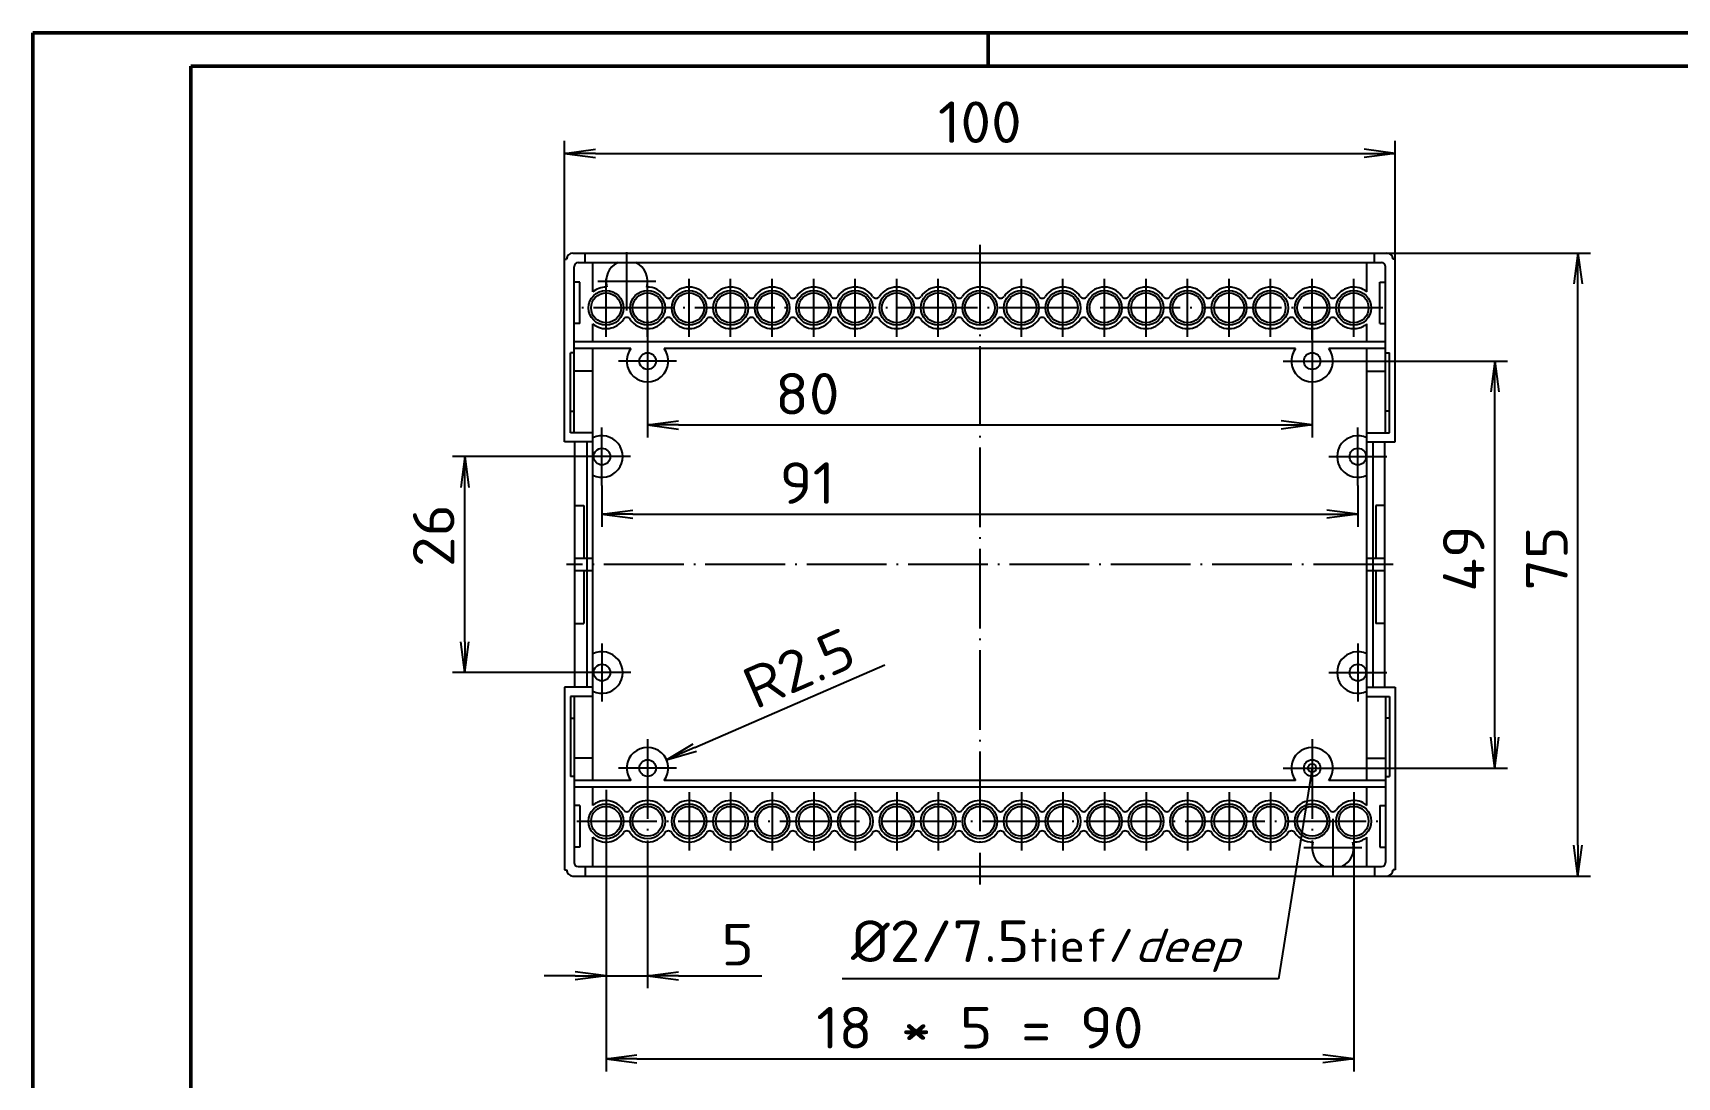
# Model space of a CAD drawing. Extents: x 1 to 593, y 1 to 419.
# Drawn here: x 1 to 198.9, y 293.3 to 419 of the extents above; entities that cross this region are included whole.
import ezdxf

# ---------------------------------------------------------------- set-up
doc = ezdxf.new("R2010")
doc.units = 0
doc.header["$LTSCALE"] = 0.4
doc.header["$MEASUREMENT"] = 0
doc.header["$PDMODE"] = 35
doc.header["$PDSIZE"] = -2
doc.linetypes.add('ACAD_ISO04W100', pattern=[30.5, 24, -3, 0.5, -3])
doc.layers.get('0').update_dxf_attribs({"linetype": 'CONTINUOUS'})
doc.layers.get('DEFPOINTS').update_dxf_attribs({"linetype": 'CONTINUOUS'})
doc.layers.add('1', color=7, linetype='CONTINUOUS')
doc.layers.add('4', color=7, linetype='CONTINUOUS')
doc.styles.get("Standard").update_dxf_attribs({"font": 'ISOCP.shx', "width": 1.2})
doc.dimstyles.new('PHOENIX', dxfattribs={"dimtxt": 3.5, "dimasz": 3.72, "dimexe": 1.5, "dimexo": 0, "dimgap": 2, "dimtad": 1, "dimdsep": 46, "dimtxsty": 'STANDARD', "dimblk1": '_OPEN15', "dimblk2": '_OPEN15', "dimsah": 1, "dimcen": 0, "dimclrd": 1, "dimclre": 1, "dimclrt": 5, "dimadec": 0, "dimazin": 0, "dimtfac": 0.666667, "dimtmove": 0, "dimatfit": 0, "dimldrblk": '_OPEN15', "dimfxl": 1, "dimtolj": 1, "dimarcsym": 0})
doc.dimstyles.new('PHOENIX$4', dxfattribs={"dimtxt": 3.5, "dimasz": 3.72, "dimexe": 1.5, "dimexo": 0, "dimgap": 2, "dimtad": 1, "dimdsep": 46, "dimtxsty": 'STANDARD', "dimblk1": '_OPEN15', "dimblk2": '_OPEN15', "dimsah": 1, "dimcen": 0, "dimsd1": 1, "dimclrd": 1, "dimclre": 1, "dimclrt": 5, "dimadec": 0, "dimazin": 0, "dimtfac": 0.666667, "dimtofl": 0, "dimtmove": 0, "dimatfit": 0, "dimldrblk": '_OPEN15', "dimfxl": 1, "dimtolj": 1, "dimarcsym": 0})

# ---------------------------------------------------------------- blocks, each defined once
blk = doc.blocks.new('_OPEN15', base_point=(1, 0))
at = {"color": 0, "linetype": 'ByBlock'}
for p, q in [((1, 0), (0, 0.132)), ((0, 0), (1, 0)), ((1, 0), (0, -0.132))]:
    blk.add_line(p, q, dxfattribs=at)
blk = doc.blocks.new('*D2')
at = {"color": 1, "linetype": 'ByBlock'}
for p, q in [((69.5, 364.5), (69.5, 359.56)), ((160.5, 364.5), (160.5, 359.56)), ((73.22, 361.06), (156.78, 361.06))]:
    blk.add_line(p, q, dxfattribs=at)
at = {"layer": 'DEFPOINTS', "color": 0, "linetype": 'ByBlock'}
for p in [(69.5, 364.5), (160.5, 364.5), (160.5, 361.06)]:
    blk.add_point(p, dxfattribs=at)
at = {"color": 1, "linetype": 'ByBlock', "xscale": 3.72, "yscale": 3.72, "zscale": 3.72, "rotation": 180}
blk.add_blockref('_OPEN15', (69.5, 361.06), dxfattribs=at)
at = {"color": 1, "linetype": 'ByBlock', "xscale": 3.72, "yscale": 3.72, "zscale": 3.72}
blk.add_blockref('_OPEN15', (160.5, 361.06), dxfattribs=at)
at = {"color": 5, "linetype": 'ByBlock', "insert": (94.23, 364.81), "char_height": 5, "attachment_point": 5}
blk.add_mtext('\\A1;91', dxfattribs=at)
blk = doc.blocks.new('*D3')
at = {"color": 1, "linetype": 'ByBlock'}
for p, q in [((75, 376), (75, 370.31)), ((155, 376), (155, 370.31)), ((78.72, 371.81), (151.28, 371.81))]:
    blk.add_line(p, q, dxfattribs=at)
at = {"layer": 'DEFPOINTS', "color": 0, "linetype": 'ByBlock'}
for p in [(75, 376), (155, 376), (155, 371.81)]:
    blk.add_point(p, dxfattribs=at)
at = {"color": 1, "linetype": 'ByBlock', "xscale": 3.72, "yscale": 3.72, "zscale": 3.72, "rotation": 180}
blk.add_blockref('_OPEN15', (75, 371.81), dxfattribs=at)
at = {"color": 1, "linetype": 'ByBlock', "xscale": 3.72, "yscale": 3.72, "zscale": 3.72}
blk.add_blockref('_OPEN15', (155, 371.81), dxfattribs=at)
at = {"color": 5, "linetype": 'ByBlock', "insert": (94.23, 375.56), "char_height": 5, "attachment_point": 5}
blk.add_mtext('\\A1;80', dxfattribs=at)
blk = doc.blocks.new('*D4')
at = {"color": 1, "linetype": 'ByBlock'}
for p, q in [((65, 391.75), (65, 406)), ((165, 391.75), (165, 406)), ((68.72, 404.5), (161.28, 404.5))]:
    blk.add_line(p, q, dxfattribs=at)
at = {"layer": 'DEFPOINTS', "color": 0, "linetype": 'ByBlock'}
for p in [(165, 404.5), (65, 391.75), (165, 391.75)]:
    blk.add_point(p, dxfattribs=at)
at = {"color": 1, "linetype": 'ByBlock', "xscale": 3.72, "yscale": 3.72, "zscale": 3.72, "rotation": 180}
blk.add_blockref('_OPEN15', (65, 404.5), dxfattribs=at)
at = {"color": 1, "linetype": 'ByBlock', "xscale": 3.72, "yscale": 3.72, "zscale": 3.72}
blk.add_blockref('_OPEN15', (165, 404.5), dxfattribs=at)
at = {"color": 5, "linetype": 'ByBlock', "insert": (115, 408.25), "char_height": 5, "attachment_point": 5}
blk.add_mtext('\\A1;100', dxfattribs=at)
blk = doc.blocks.new('*D5')
at = {"color": 1, "linetype": 'ByBlock'}
for p, q in [((164, 392.5), (188.5, 392.5)), ((187, 321.22), (187, 388.78)), ((164, 317.5), (188.5, 317.5))]:
    blk.add_line(p, q, dxfattribs=at)
at = {"layer": 'DEFPOINTS', "color": 0, "linetype": 'ByBlock'}
for p in [(164, 392.5), (187, 392.5), (164, 317.5)]:
    blk.add_point(p, dxfattribs=at)
at = {"color": 1, "linetype": 'ByBlock', "xscale": 3.72, "yscale": 3.72, "zscale": 3.72}
for p, rotation in [((187, 392.5), 90), ((187, 317.5), 270)]:
    blk.add_blockref('_OPEN15', p, dxfattribs=dict(at, rotation=rotation))
at = {"color": 5, "linetype": 'ByBlock', "insert": (183.25, 355.74), "char_height": 5, "attachment_point": 5, "rotation": 90}
blk.add_mtext('\\A1;75', dxfattribs=at)
blk = doc.blocks.new('*D30')
at = {"color": 1, "linetype": 'ByBlock'}
for p, q in [((70, 320.6), (70, 304)), ((75, 320.6), (75, 304)), ((66.28, 305.5), (62.56, 305.5)), ((70, 305.5), (75, 305.5)), ((78.72, 305.5), (88.75, 305.5))]:
    blk.add_line(p, q, dxfattribs=at)
at = {"layer": 'DEFPOINTS', "color": 0, "linetype": 'ByBlock'}
for p in [(70, 320.6), (75, 320.6), (75, 305.5)]:
    blk.add_point(p, dxfattribs=at)
at = {"color": 1, "linetype": 'ByBlock', "xscale": 3.72, "yscale": 3.72, "zscale": 3.72}
blk.add_blockref('_OPEN15', (70, 305.5), dxfattribs=at)
at = {"color": 1, "linetype": 'ByBlock', "xscale": 3.72, "yscale": 3.72, "zscale": 3.72, "rotation": 180}
blk.add_blockref('_OPEN15', (75, 305.5), dxfattribs=at)
at = {"color": 5, "linetype": 'ByBlock', "insert": (85.84, 309.25), "char_height": 5, "attachment_point": 5}
blk.add_mtext('\\A1;5', dxfattribs=at)
blk = doc.blocks.new('*D31')
at = {"color": 1, "linetype": 'ByBlock'}
for p, q in [((70, 320.6), (70, 294)), ((160, 320.6), (160, 294)), ((73.72, 295.5), (156.28, 295.5))]:
    blk.add_line(p, q, dxfattribs=at)
at = {"layer": 'DEFPOINTS', "color": 0, "linetype": 'ByBlock'}
for p in [(70, 320.6), (160, 320.6), (160, 295.5)]:
    blk.add_point(p, dxfattribs=at)
at = {"color": 1, "linetype": 'ByBlock', "xscale": 3.72, "yscale": 3.72, "zscale": 3.72, "rotation": 180}
blk.add_blockref('_OPEN15', (70, 295.5), dxfattribs=at)
at = {"color": 1, "linetype": 'ByBlock', "xscale": 3.72, "yscale": 3.72, "zscale": 3.72}
blk.add_blockref('_OPEN15', (160, 295.5), dxfattribs=at)
at = {"color": 5, "linetype": 'ByBlock', "insert": (115, 299.25), "char_height": 5, "attachment_point": 5}
blk.add_mtext('\\A1;18 * 5 = 90', dxfattribs=at)
blk = doc.blocks.new('*D32')
at = {"color": 1, "linetype": 'ByBlock'}
for p, q in [((66, 368), (51.5, 368)), ((53, 345.72), (53, 364.28)), ((66, 342), (51.5, 342))]:
    blk.add_line(p, q, dxfattribs=at)
at = {"layer": 'DEFPOINTS', "color": 0, "linetype": 'ByBlock'}
for p in [(53, 368), (66, 368), (66, 342)]:
    blk.add_point(p, dxfattribs=at)
at = {"color": 1, "linetype": 'ByBlock', "xscale": 3.72, "yscale": 3.72, "zscale": 3.72}
for p, rotation in [((53, 368), 90), ((53, 342), 270)]:
    blk.add_blockref('_OPEN15', p, dxfattribs=dict(at, rotation=rotation))
at = {"color": 5, "linetype": 'ByBlock', "insert": (49.25, 358.49), "char_height": 5, "attachment_point": 5, "rotation": 90}
blk.add_mtext('\\A1;26', dxfattribs=at)
blk = doc.blocks.new('*D33')
at = {"color": 1, "linetype": 'ByBlock'}
for p, q in [((158.5, 379.5), (178.5, 379.5)), ((177, 334.22), (177, 375.78)), ((158.5, 330.5), (178.5, 330.5))]:
    blk.add_line(p, q, dxfattribs=at)
at = {"layer": 'DEFPOINTS', "color": 0, "linetype": 'ByBlock'}
for p in [(158.5, 379.5), (177, 379.5), (158.5, 330.5)]:
    blk.add_point(p, dxfattribs=at)
at = {"color": 1, "linetype": 'ByBlock', "xscale": 3.72, "yscale": 3.72, "zscale": 3.72}
for p, rotation in [((177, 379.5), 90), ((177, 330.5), 270)]:
    blk.add_blockref('_OPEN15', p, dxfattribs=dict(at, rotation=rotation))
at = {"color": 5, "linetype": 'ByBlock', "insert": (173.25, 355.74), "char_height": 5, "attachment_point": 5, "rotation": 90}
blk.add_mtext('\\A1;49', dxfattribs=at)
blk = doc.blocks.new('*D34')
at = {"color": 1, "linetype": 'ByBlock'}
blk.add_line((80.7, 332.98), (103.57, 342.94), dxfattribs=at)
at = {"layer": 'DEFPOINTS', "color": 0, "linetype": 'ByBlock'}
for p in [(77.29, 331.5), (75, 330.5)]:
    blk.add_point(p, dxfattribs=at)
at = {"color": 1, "linetype": 'ByBlock', "xscale": 3.72, "yscale": 3.72, "zscale": 3.72, "rotation": 203.5328765678766}
blk.add_blockref('_OPEN15', (77.29, 331.5), dxfattribs=at)
at = {"color": 5, "linetype": 'ByBlock', "insert": (93.22, 342.53), "char_height": 5, "attachment_point": 5, "rotation": 23.5329}
blk.add_mtext('\\A1;R2.5', dxfattribs=at)

msp = doc.modelspace()

# ---------------------------------------------------------------- linework, layer by layer
at = {"color": 1, "linetype": 'Continuous', "lineweight": 50}
for p, q in [((1, 1), (1, 419)), ((1, 419), (593, 419)), ((116, 419), (116, 415))]:
    msp.add_line(p, q, dxfattribs=at)
at = {"color": 3, "linetype": 'Continuous', "lineweight": 50}
for p, q in [((20, 415), (589, 415)), ((20, 5), (20, 415))]:
    msp.add_line(p, q, dxfattribs=at)
at = {"layer": '1', "color": 7, "linetype": 'Continuous'}
for p, q in [((66, 392.5), (164, 392.5)), ((67.5, 391.35), (67.5, 392.5)), ((162.5, 391.35), (162.5, 392.5)), ((65, 369.76656986), (65, 391.75)), ((65, 391.75), (65.25, 391.75)), ((66.15, 370.86994777), (66.15, 390.85)), ((66.65, 391.35), (163.35, 391.35)), ((68.4, 387.82093727), (68.4, 391.35)), ((161.6, 387.82093727), (161.6, 391.35)), ((163.85, 370.86994777), (163.85, 390.85)), ((165, 391.75), (164.75, 391.75)), ((165, 369.76656986), (165, 391.75)), ((66.85, 389), (66.15, 389)), ((66.85, 384), (66.85, 389)), ((163.15, 389), (163.85, 389)), ((163.15, 384), (163.15, 389)), ((66.85, 384), (66.15, 384)), ((163.15, 384), (163.85, 384)), ((68.4, 381.79464286), (68.4, 383.97906273)), ((161.6, 381.79464286), (161.6, 383.97906273)), ((65.7, 370.86994777), (65.7, 380.5)), ((66.15, 380.5), (65.7, 380.5)), ((163.85, 381.79464286), (66.15, 381.79464286)), ((72.99599333, 380.99464286), (66.15, 380.99464286)), ((68.4, 329.00535714), (68.4, 380.99464286)), ((152.99599333, 380.99464286), (77.00400667, 380.99464286)), ((163.85, 380.99464286), (157.00400667, 380.99464286)), ((161.6, 329.00535714), (161.6, 380.99464286)), ((163.85, 380.5), (164.3, 380.5)), ((164.3, 370.86994777), (164.3, 380.5)), ((65.7, 373.47989917), (66.15, 373.47989917)), ((164.3, 373.47989917), (163.85, 373.47989917)), ((68.4, 370.86994777), (65.7, 370.86994777)), ((161.6, 370.86994777), (164.3, 370.86994777)), ((68.4, 369.76656986), (65, 369.76656986)), ((66.25, 340.23343014), (66.25, 369.76656986)), ((67.70121909, 369.76656986), (67.70121909, 340.23343014)), ((161.6, 369.76656986), (165, 369.76656986)), ((162.29878091, 369.76656986), (162.29878091, 340.23343014)), ((163.75, 340.23343014), (163.75, 369.76656986)), ((66.25, 362.1), (67.31840656, 362.1)), ((67.31840656, 362.1), (67.31840656, 355.75)), ((163.75, 362.1), (162.68159344, 362.1)), ((162.68159344, 362.1), (162.68159344, 355.75)), ((68.4, 355.75), (66.25, 355.75)), ((163.75, 355.75), (161.6, 355.75)), ((68.4, 354.25), (66.25, 354.25)), ((67.31840656, 354.25), (67.31840656, 347.9)), ((163.75, 354.25), (161.6, 354.25)), ((162.68159344, 354.25), (162.68159344, 347.9)), ((66.25, 347.9), (67.31840656, 347.9)), ((163.75, 347.9), (162.68159344, 347.9)), ((68.4, 340.23343014), (65, 340.23343014)), ((65, 340.23343014), (65, 318.25)), ((68.4, 339.13005223), (65.7, 339.13005223)), ((65.7, 339.13005223), (65.7, 329.5)), ((66.15, 339.13005223), (66.15, 319.15)), ((161.6, 340.23343014), (165, 340.23343014)), ((161.6, 339.13005223), (164.3, 339.13005223)), ((163.85, 339.13005223), (163.85, 319.15)), ((164.3, 339.13005223), (164.3, 329.5)), ((165, 340.23343014), (165, 318.25)), ((65.7, 336.52010083), (66.15, 336.52010083)), ((164.3, 336.52010083), (163.85, 336.52010083)), ((66.15, 329.5), (65.7, 329.5)), ((72.99599333, 329.00535714), (66.15, 329.00535714)), ((152.99599333, 329.00535714), (77.00400667, 329.00535714)), ((163.85, 329.00535714), (157.00400667, 329.00535714)), ((163.85, 329.5), (164.3, 329.5)), ((163.85, 328.20535714), (66.15, 328.20535714)), ((68.4, 326.02093727), (68.4, 328.20535714)), ((161.6, 326.02093727), (161.6, 328.20535714)), ((66.85, 326), (66.15, 326)), ((66.85, 326), (66.85, 321)), ((163.15, 326), (163.85, 326)), ((163.15, 326), (163.15, 321)), ((66.85, 321), (66.15, 321)), ((68.4, 318.65), (68.4, 322.17906273)), ((161.6, 318.65), (161.6, 322.17906273)), ((163.15, 321), (163.85, 321)), ((65, 318.25), (65.25, 318.25)), ((66, 317.5), (164, 317.5)), ((66.65, 318.65), (163.35, 318.65)), ((67.5, 318.65), (67.5, 317.5)), ((162.5, 318.65), (162.5, 317.5)), ((165, 318.25), (164.75, 318.25))]:
    msp.add_line(p, q, dxfattribs=at)
at = {"layer": '1', "color": 1, "linetype": 'ACAD_ISO04W100'}
for p, q in [((72.5, 385.6), (72.5, 392.6)), ((115, 393.5), (115, 316.5)), ((69, 389.1), (76, 389.1)), ((70, 382.4), (70, 389.4)), ((75, 382.4), (75, 389.4)), ((80, 382.4), (80, 389.4)), ((85, 382.4), (85, 389.4)), ((90, 382.4), (90, 389.4)), ((95, 382.4), (95, 389.4)), ((100, 382.4), (100, 389.4)), ((105, 382.4), (105, 389.4)), ((110, 382.4), (110, 389.4)), ((120, 382.4), (120, 389.4)), ((125, 382.4), (125, 389.4)), ((130, 382.4), (130, 389.4)), ((135, 382.4), (135, 389.4)), ((140, 382.4), (140, 389.4)), ((145, 382.4), (145, 389.4)), ((150, 382.4), (150, 389.4)), ((155, 382.1), (155, 389.4)), ((160, 382.4), (160, 389.4)), ((163.5, 385.9), (66.5, 385.9)), ((75, 384.4), (75, 376)), ((155, 384.4), (155, 376)), ((78.5, 379.5), (71.5, 379.5)), ((151.5, 379.5), (158.5, 379.5)), ((69.5, 364.5), (69.5, 371.5)), ((160.5, 364.5), (160.5, 371.5)), ((72.95956052, 368), (66, 368)), ((157, 368), (164, 368)), ((164.75, 355), (65.25, 355)), ((69.5, 345.5), (69.5, 338.5)), ((160.5, 345.5), (160.5, 338.5)), ((73, 342), (66, 342)), ((157, 342), (164, 342)), ((75, 334), (75, 320.6)), ((155, 334), (155, 320.6)), ((78.5, 330.5), (71.5, 330.5)), ((151.5, 330.5), (158.5, 330.5)), ((70, 327.9), (70, 320.6)), ((80, 327.6), (80, 320.6)), ((85, 327.6), (85, 320.6)), ((90, 327.6), (90, 320.6)), ((95, 327.6), (95, 320.6)), ((100, 327.6), (100, 320.6)), ((105, 327.6), (105, 320.6)), ((110, 327.6), (110, 320.6)), ((120, 327.6), (120, 320.6)), ((125, 327.6), (125, 320.6)), ((130, 327.6), (130, 320.6)), ((135, 327.6), (135, 320.6)), ((140, 327.6), (140, 320.6)), ((145, 327.6), (145, 320.6)), ((150, 327.6), (150, 320.6)), ((160, 327.6), (160, 320.6)), ((66.5, 324.1), (163.5, 324.1)), ((157.5, 324.4), (157.5, 317.4)), ((161, 320.9), (154, 320.9))]:
    msp.add_line(p, q, dxfattribs=at)
at = {"layer": '1', "color": 1, "linetype": 'Continuous'}
for p, q in [((68.4, 378.3), (66.15, 378.3)), ((161.6, 378.3), (163.85, 378.3)), ((68.4, 331.7), (66.15, 331.7)), ((161.6, 331.7), (163.85, 331.7)), ((155, 330.5), (150.94302949, 305.14745308)), ((150.94302949, 305.14745308), (98.44302949, 305.14745308))]:
    msp.add_line(p, q, dxfattribs=at)
at = {"layer": '1', "color": 7, "linetype": 'Continuous'}
for centre, radius in [((70, 385.9), 2.1), ((75, 385.9), 2.1), ((80, 385.9), 2.1), ((85, 385.9), 2.1), ((90, 385.9), 2.1), ((95, 385.9), 2.1), ((100, 385.9), 2.1), ((105, 385.9), 2.1), ((110, 385.9), 2.1), ((115, 385.9), 2.1), ((120, 385.9), 2.1), ((125, 385.9), 2.1), ((130, 385.9), 2.1), ((135, 385.9), 2.1), ((140, 385.9), 2.1), ((145, 385.9), 2.1), ((150, 385.9), 2.1), ((155, 385.9), 2.1), ((160, 385.9), 2.1), ((70, 385.9), 1.8), ((75, 385.9), 1.8), ((80, 385.9), 1.8), ((85, 385.9), 1.8), ((90, 385.9), 1.8), ((95, 385.9), 1.8), ((100, 385.9), 1.8), ((105, 385.9), 1.8), ((110, 385.9), 1.8), ((115, 385.9), 1.8), ((120, 385.9), 1.8), ((125, 385.9), 1.8), ((130, 385.9), 1.8), ((135, 385.9), 1.8), ((140, 385.9), 1.8), ((145, 385.9), 1.8), ((150, 385.9), 1.8), ((155, 385.9), 1.8), ((160, 385.9), 1.8), ((75, 379.5), 1), ((155, 379.5), 1), ((69.5, 368), 1), ((160.5, 368), 1), ((69.5, 342), 1), ((160.5, 342), 1), ((75, 330.5), 1), ((155, 330.5), 1), ((70, 324.1), 2.1), ((70, 324.1), 1.8), ((75, 324.1), 2.1), ((75, 324.1), 1.8), ((80, 324.1), 2.1), ((80, 324.1), 1.8), ((85, 324.1), 2.1), ((85, 324.1), 1.8), ((90, 324.1), 2.1), ((90, 324.1), 1.8), ((95, 324.1), 2.1), ((95, 324.1), 1.8), ((100, 324.1), 2.1), ((100, 324.1), 1.8), ((105, 324.1), 2.1), ((105, 324.1), 1.8), ((110, 324.1), 2.1), ((110, 324.1), 1.8), ((115, 324.1), 2.1), ((115, 324.1), 1.8), ((120, 324.1), 2.1), ((120, 324.1), 1.8), ((125, 324.1), 2.1), ((125, 324.1), 1.8), ((130, 324.1), 2.1), ((130, 324.1), 1.8), ((135, 324.1), 2.1), ((135, 324.1), 1.8), ((140, 324.1), 2.1), ((140, 324.1), 1.8), ((145, 324.1), 2.1), ((145, 324.1), 1.8), ((150, 324.1), 2.1), ((150, 324.1), 1.8), ((155, 324.1), 2.1), ((155, 324.1), 1.8), ((160, 324.1), 2.1), ((160, 324.1), 1.8)]:
    msp.add_circle(centre, radius, dxfattribs=at)
at = {"layer": '1', "color": 3, "linetype": 'Continuous'}
msp.add_circle((155, 330.5), 0.5, dxfattribs=at)
at = {"layer": '1', "color": 7, "linetype": 'Continuous'}
for centre, radius, start, end in [((66, 391.75), 0.75, 90, 180), ((164, 391.75), 0.75, 0, 90), ((66.65, 390.85), 0.5, 90, 180), ((72.5, 389.1), 2.5, 115.8419327632, 195.6422464572), ((72.5, 389.1), 2.5, 343.6914568514, 64.1580672368), ((163.35, 390.85), 0.5, 0, 90), ((70, 385.9), 2.5, 90, 129.7918194996), ((75, 385.9), 2.5, 33.5573097619, 92.3060080336), ((80, 385.9), 2.5, 33.5573097619, 146.4426902381), ((85, 385.9), 2.5, 33.5573097619, 146.4426902381), ((90, 385.9), 2.5, 33.5573097619, 146.4426902381), ((95, 385.9), 2.5, 33.5573097619, 146.4426902381), ((100, 385.9), 2.5, 33.5573097619, 146.4426902381), ((105, 385.9), 2.5, 33.5573097619, 146.4426902381), ((110, 385.9), 2.5, 33.5573097619, 146.4426902381), ((115, 385.9), 2.5, 33.5573097619, 146.4426902381), ((120, 385.9), 2.5, 33.5573097619, 146.4426902381), ((125, 385.9), 2.5, 33.5573097619, 146.4426902381), ((130, 385.9), 2.5, 33.5573097619, 146.4426902381), ((135, 385.9), 2.5, 33.5573097619, 146.4426902381), ((140, 385.9), 2.5, 33.5573097619, 146.4426902381), ((145, 385.9), 2.5, 33.5573097619, 146.4426902381), ((150, 385.9), 2.5, 33.5573097619, 146.4426902381), ((155, 385.9), 2.5, 33.5573097619, 146.4426902381), ((160, 385.9), 2.5, 50.2081805004, 146.4426902381), ((77.5, 387.5583124), 0.5, 213.5573097619, 326.4426902381), ((82.5, 387.5583124), 0.5, 213.5573097619, 326.4426902381), ((87.5, 387.5583124), 0.5, 213.5573097619, 326.4426902381), ((92.5, 387.5583124), 0.5, 213.5573097619, 326.4426902381), ((97.5, 387.5583124), 0.5, 213.5573097619, 326.4426902381), ((102.5, 387.5583124), 0.5, 213.5573097619, 326.4426902381), ((107.5, 387.5583124), 0.5, 213.5573097619, 326.4426902381), ((112.5, 387.5583124), 0.5, 213.5573097619, 326.4426902381), ((117.5, 387.5583124), 0.5, 213.5573097619, 326.4426902381), ((122.5, 387.5583124), 0.5, 213.5573097619, 326.4426902381), ((127.5, 387.5583124), 0.5, 213.5573097619, 326.4426902381), ((132.5, 387.5583124), 0.5, 213.5573097619, 326.4426902381), ((137.5, 387.5583124), 0.5, 213.5573097619, 326.4426902381), ((142.5, 387.5583124), 0.5, 213.5573097619, 326.4426902381), ((147.5, 387.5583124), 0.5, 213.5573097619, 326.4426902381), ((152.5, 387.5583124), 0.5, 213.5573097619, 326.4426902381), ((157.5, 387.5583124), 0.5, 213.5573097619, 326.4426902381), ((70, 385.9), 2.5, 230.2081805004, 326.4426902381), ((72.5, 384.2416876), 0.5, 33.5573097619, 146.4426902381), ((75, 385.9), 2.5, 213.5573097619, 326.4426902381), ((77.5, 384.2416876), 0.5, 33.5573097619, 146.4426902381), ((80, 385.9), 2.5, 213.5573097619, 326.4426902381), ((82.5, 384.2416876), 0.5, 33.5573097619, 146.4426902381), ((85, 385.9), 2.5, 213.5573097619, 326.4426902381), ((87.5, 384.2416876), 0.5, 33.5573097619, 146.4426902381), ((90, 385.9), 2.5, 213.5573097619, 326.4426902381), ((92.5, 384.2416876), 0.5, 33.5573097619, 146.4426902381), ((95, 385.9), 2.5, 213.5573097619, 326.4426902381), ((97.5, 384.2416876), 0.5, 33.5573097619, 146.4426902381), ((100, 385.9), 2.5, 213.5573097619, 326.4426902381), ((102.5, 384.2416876), 0.5, 33.5573097619, 146.4426902381), ((105, 385.9), 2.5, 213.5573097619, 326.4426902381), ((107.5, 384.2416876), 0.5, 33.5573097619, 146.4426902381), ((110, 385.9), 2.5, 213.5573097619, 326.4426902381), ((112.5, 384.2416876), 0.5, 33.5573097619, 146.4426902381), ((115, 385.9), 2.5, 213.5573097619, 326.4426902381), ((117.5, 384.2416876), 0.5, 33.5573097619, 146.4426902381), ((120, 385.9), 2.5, 213.5573097619, 326.4426902381), ((122.5, 384.2416876), 0.5, 33.5573097619, 146.4426902381), ((125, 385.9), 2.5, 213.5573097619, 326.4426902381), ((127.5, 384.2416876), 0.5, 33.5573097619, 146.4426902381), ((130, 385.9), 2.5, 213.5573097619, 326.4426902381), ((132.5, 384.2416876), 0.5, 33.5573097619, 146.4426902381), ((135, 385.9), 2.5, 213.5573097619, 326.4426902381), ((137.5, 384.2416876), 0.5, 33.5573097619, 146.4426902381), ((140, 385.9), 2.5, 213.5573097619, 326.4426902381), ((142.5, 384.2416876), 0.5, 33.5573097619, 146.4426902381), ((145, 385.9), 2.5, 213.5573097619, 326.4426902381), ((147.5, 384.2416876), 0.5, 33.5573097619, 146.4426902381), ((150, 385.9), 2.5, 213.5573097619, 326.4426902381), ((152.5, 384.2416876), 0.5, 33.5573097619, 146.4426902381), ((155, 385.9), 2.5, 213.5573097619, 326.4426902381), ((157.5, 384.2416876), 0.5, 33.5573097619, 146.4426902381), ((160, 385.9), 2.5, 213.5573097619, 278.0478462473), ((160, 385.9), 2.5, 278.0478462473, 309.7918194996), ((75, 379.5), 2.5, 143.2834195278, 36.7165804722), ((155, 379.5), 2.5, 143.2834195278, 36.7165804722), ((69.5, 368), 2.5, 243.9272277795, 116.1038811373), ((160.5, 368), 2.5, 63.8961188627, 296.0727722205), ((69.5, 342), 2.5, 243.8961188627, 116.0727722205), ((160.5, 342), 2.5, 63.9272277795, 296.1038811373), ((75, 330.5), 2.5, 323.2834195278, 216.7165804722), ((155, 330.5), 2.5, 323.2834195278, 216.7165804722), ((70, 324.1), 2.5, 33.5573097619, 98.0478462473), ((75, 324.1), 2.5, 33.5573097619, 146.4426902381), ((80, 324.1), 2.5, 33.5573097619, 146.4426902381), ((85, 324.1), 2.5, 33.5573097619, 146.4426902381), ((90, 324.1), 2.5, 33.5573097619, 146.4426902381), ((95, 324.1), 2.5, 33.5573097619, 146.4426902381), ((100, 324.1), 2.5, 33.5573097619, 146.4426902381), ((105, 324.1), 2.5, 33.5573097619, 146.4426902381), ((110, 324.1), 2.5, 33.5573097619, 146.4426902381), ((115, 324.1), 2.5, 33.5573097619, 146.4426902381), ((120, 324.1), 2.5, 33.5573097619, 146.4426902381), ((125, 324.1), 2.5, 33.5573097619, 146.4426902381), ((130, 324.1), 2.5, 33.5573097619, 146.4426902381), ((135, 324.1), 2.5, 33.5573097619, 146.4426902381), ((140, 324.1), 2.5, 33.5573097619, 146.4426902381), ((145, 324.1), 2.5, 33.5573097619, 146.4426902381), ((150, 324.1), 2.5, 33.5573097619, 146.4426902381), ((155, 324.1), 2.5, 33.5573097619, 146.4426902381), ((160, 324.1), 2.5, 50.2081805004, 146.4426902381), ((70, 324.1), 2.5, 98.0478462473, 129.7918194996), ((72.5, 325.7583124), 0.5, 213.5573097619, 326.4426902381), ((77.5, 325.7583124), 0.5, 213.5573097619, 326.4426902381), ((82.5, 325.7583124), 0.5, 213.5573097619, 326.4426902381), ((87.5, 325.7583124), 0.5, 213.5573097619, 326.4426902381), ((92.5, 325.7583124), 0.5, 213.5573097619, 326.4426902381), ((97.5, 325.7583124), 0.5, 213.5573097619, 326.4426902381), ((102.5, 325.7583124), 0.5, 213.5573097619, 326.4426902381), ((107.5, 325.7583124), 0.5, 213.5573097619, 326.4426902381), ((112.5, 325.7583124), 0.5, 213.5573097619, 326.4426902381), ((117.5, 325.7583124), 0.5, 213.5573097619, 326.4426902381), ((122.5, 325.7583124), 0.5, 213.5573097619, 326.4426902381), ((127.5, 325.7583124), 0.5, 213.5573097619, 326.4426902381), ((132.5, 325.7583124), 0.5, 213.5573097619, 326.4426902381), ((137.5, 325.7583124), 0.5, 213.5573097619, 326.4426902381), ((142.5, 325.7583124), 0.5, 213.5573097619, 326.4426902381), ((147.5, 325.7583124), 0.5, 213.5573097619, 326.4426902381), ((152.5, 325.7583124), 0.5, 213.5573097619, 326.4426902381), ((157.5, 325.7583124), 0.5, 213.5573097619, 326.4426902381), ((70, 324.1), 2.5, 230.2081805004, 326.4426902381), ((72.5, 322.4416876), 0.5, 33.5573097619, 146.4426902381), ((75, 324.1), 2.5, 213.5573097619, 326.4426902381), ((77.5, 322.4416876), 0.5, 33.5573097619, 146.4426902381), ((80, 324.1), 2.5, 213.5573097619, 326.4426902381), ((82.5, 322.4416876), 0.5, 33.5573097619, 146.4426902381), ((85, 324.1), 2.5, 213.5573097619, 326.4426902381), ((87.5, 322.4416876), 0.5, 33.5573097619, 146.4426902381), ((90, 324.1), 2.5, 213.5573097619, 326.4426902381), ((92.5, 322.4416876), 0.5, 33.5573097619, 146.4426902381), ((95, 324.1), 2.5, 213.5573097619, 326.4426902381), ((97.5, 322.4416876), 0.5, 33.5573097619, 146.4426902381), ((100, 324.1), 2.5, 213.5573097619, 326.4426902381), ((102.5, 322.4416876), 0.5, 33.5573097619, 146.4426902381), ((105, 324.1), 2.5, 213.5573097619, 326.4426902381), ((107.5, 322.4416876), 0.5, 33.5573097619, 146.4426902381), ((110, 324.1), 2.5, 213.5573097619, 326.4426902381), ((112.5, 322.4416876), 0.5, 33.5573097619, 146.4426902381), ((115, 324.1), 2.5, 213.5573097619, 326.4426902381), ((117.5, 322.4416876), 0.5, 33.5573097619, 146.4426902381), ((120, 324.1), 2.5, 213.5573097619, 326.4426902381), ((122.5, 322.4416876), 0.5, 33.5573097619, 146.4426902381), ((125, 324.1), 2.5, 213.5573097619, 326.4426902381), ((127.5, 322.4416876), 0.5, 33.5573097619, 146.4426902381), ((130, 324.1), 2.5, 213.5573097619, 326.4426902381), ((132.5, 322.4416876), 0.5, 33.5573097619, 146.4426902381), ((135, 324.1), 2.5, 213.5573097619, 326.4426902381), ((137.5, 322.4416876), 0.5, 33.5573097619, 146.4426902381), ((140, 324.1), 2.5, 213.5573097619, 326.4426902381), ((142.5, 322.4416876), 0.5, 33.5573097619, 146.4426902381), ((145, 324.1), 2.5, 213.5573097619, 326.4426902381), ((147.5, 322.4416876), 0.5, 33.5573097619, 146.4426902381), ((150, 324.1), 2.5, 213.5573097619, 326.4426902381), ((152.5, 322.4416876), 0.5, 33.5573097619, 146.4426902381), ((155, 324.1), 2.5, 213.5573097619, 272.3060080336), ((157.5, 320.9), 2.5, 163.6914568514, 244.1580672368), ((157.5, 320.9), 2.5, 295.8419327632, 15.6422464572), ((160, 324.1), 2.5, 270, 309.7918194996), ((66.65, 319.15), 0.5, 180, 270), ((163.35, 319.15), 0.5, 270, 0), ((66, 318.25), 0.75, 180, 270), ((164, 318.25), 0.75, 270, 0)]:
    msp.add_arc(centre, radius, start, end, dxfattribs=at)

# ---------------------------------------------------------------- texts
at = {"layer": '4', "color": 5, "linetype": 'Continuous', "lineweight": 35, "insert": (99.48200954, 305.95961759), "char_height": 5, "attachment_point": 7}
msp.add_mtext('%%C2/7.5{\\H0.8x;tief/\\Q20;deep}', dxfattribs=at)

# ---------------------------------------------------------------- dimensions: what is measured, and where the dimension line sits
at = {"layer": '1', "color": 7, "linetype": 'Continuous'}
for base, p1, p2, picture, middle in [((165, 404.5), (65, 391.75), (165, 391.75), '*D4', (115, 404.5)), ((155, 371.80782631), (75, 376), (155, 376), '*D3', (94.22846345, 371.80782631)), ((160.5, 361.05793557), (69.5, 364.5), (160.5, 364.5), '*D2', (94.22846345, 361.05793557)), ((75, 305.5), (70, 320.6), (75, 320.6), '*D30', (85.84358857, 305.5))]:
    dim = msp.add_linear_dim(base=base, p1=p1, p2=p2, dimstyle='PHOENIX', override={"dimtxt": 5, "dimgap": 1.25, "dimdec": 10}, dxfattribs=at)
    dim.commit()
    dim.dimension.update_dxf_attribs({"geometry": picture, "text_midpoint": middle, "dimtype": 160})
for base, p1, p2, picture, middle in [((187, 392.5), (164, 317.5), (164, 392.5), '*D5', (187, 355.7441313)), ((177, 379.5), (158.5, 330.5), (158.5, 379.5), '*D33', (177, 355.7441313)), ((53, 368), (66, 342), (66, 368), '*D32', (53, 358.49456693))]:
    dim = msp.add_linear_dim(base=base, p1=p1, p2=p2, angle=90, dimstyle='PHOENIX', override={"dimtxt": 5, "dimgap": 1.25, "dimdec": 10}, dxfattribs=at)
    dim.commit()
    dim.dimension.update_dxf_attribs({"geometry": picture, "text_midpoint": middle, "dimtype": 160})
dim = msp.add_radius_dim(center=(75, 330.5), mpoint=(77.2920778, 331.49818804), dimstyle='PHOENIX$4', override={"dimtxt": 5, "dimgap": 1.25, "dimdec": 10, "dimpost": 'R<>', "dimsd1": 0}, dxfattribs=at)
dim.commit()
dim.dimension.update_dxf_attribs({"geometry": '*D34', "text_midpoint": (94.72117962, 339.08847185), "dimtype": 164})
dim = msp.add_linear_dim(base=(160, 295.5), p1=(70, 320.6), p2=(160, 320.6), text='18 * 5 = 90', dimstyle='PHOENIX', override={"dimtxt": 5, "dimgap": 1.25, "dimdec": 0}, dxfattribs=at)
dim.commit()
dim.dimension.update_dxf_attribs({"geometry": '*D31', "text_midpoint": (115, 295.5), "dimtype": 160})

doc.saveas('drawing.dxf')
